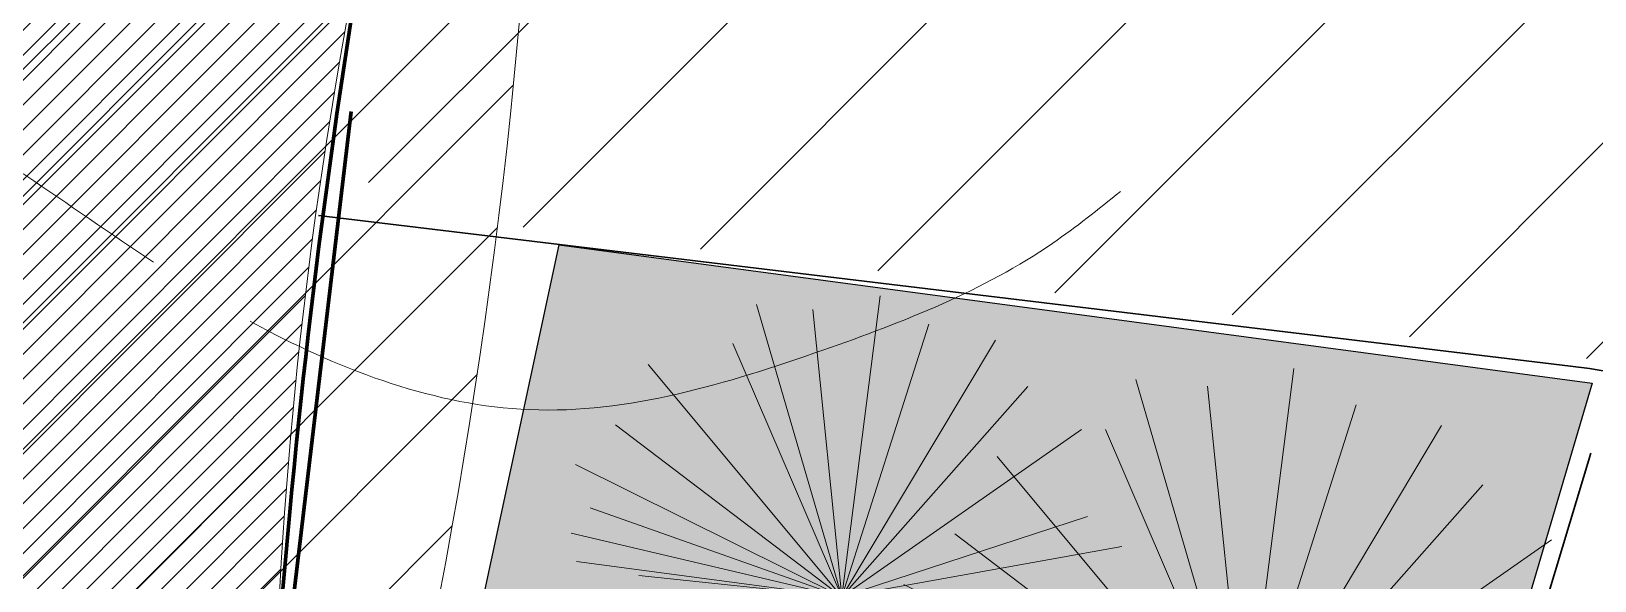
# Model space of a CAD drawing. Header units: millimetres. Extents: x 5637 to 6048, y 3385 to 3927.
# Drawn here: x 5818.8 to 5829.9, y 3691.28 to 3695.18 of the extents above; entities that cross this region are included whole.
import ezdxf

# ---------------------------------------------------------------- set-up
doc = ezdxf.new("R2010")
doc.units = ezdxf.units.MM
doc.layers.add('Contour Lines', color=253, linetype='Continuous')
doc.layers.add('dr', color=7, linetype='Continuous', lineweight=30, true_color=0x424d8a)
for name, color, linetype, lineweight in [('hatch', 253, 'Continuous', 13), ('road', 19, 'Continuous', 30), ('trees new', 7, 'Continuous', 20), ('wall', 7, 'Continuous', 80)]:
    doc.layers.add(name, color=color, linetype=linetype, lineweight=lineweight)
doc.layers.add('plants1', color=7, linetype='Continuous', true_color=0x89ee5d)
doc.styles.get("Standard").update_dxf_attribs({"font": 'arial.ttf'})
pattern_1 = [(45, (2816.368087035456, -1263.747613335156), (-0.4419417382415922, 0.4419417382415922), []), (135, (2816.368087035456, -1263.747613335156), (-0.4419417382415922, -0.4419417382415922), [])]

# ---------------------------------------------------------------- blocks, each defined once
blk = doc.blocks.new('LCCNDP03')
at = {"color": 0}
for p in [(-0.0941751509123514, 0.5128784620990025), (0.119837374692379, 0.4960964139100846), (0.0007915872735804, 0.4899971324113929), (-0.1994896073190609, 0.4570397120349153), (-0.2952287694253319, 0.4376425614932206), (0.1962364012408484, 0.4352242088211266), (0.3067061931372375, 0.390441111392233), (-0.3152544819004565, 0.3610872141856145), (-0.4456491639610089, 0.2844867481368467), (0.3595001270691278, 0.2487258862096324), (0.4314149981544166, 0.2157107127538929), (-0.4705690274628124, 0.1679187373448369), (0.4764629422540765, 0.1310953005600707), (0.4338925313630872, 0.118057763801267), (-0.517249895241699, 0.0821100361930354), (0.4193711094563325, 0.064961420040513), (0.3339119321707407, 0.0486862818925041), (-0.4714773766998394, 0.0175606217274055), (0.4705953019077249, 0.0046469734358623), (-0.4905711914897666, -0.0340680491030966), (-0.4712799069863431, -0.1761685817721464), (-0.4676683679159482, -0.0781118685833377), (-0.4628155689620077, -0.2111269056181172), (-0.4459991334934668, -0.1348815446400125), (-0.3882968937084545, -0.237748652367266), (-0.3872912133652001, -0.3189107721435661), (-0.3743246420984063, -0.2909921458655265), (-0.3570256608371792, -0.0707041204656087), (-0.3233525609246296, -0.3743233138086575), (-0.2864437703688139, -0.403474850880221), (-0.2445648689270679, -0.3669578571890359), (-0.2439169604046606, -0.2444040890545532), (-0.2094000358191786, -0.4093079212675262), (-0.1672386251801634, -0.2943989342098644), (-0.1671458265548045, -0.4590562396109714), (-0.1279863683850053, -0.4632898753342589), (-0.1108995019980873, -0.3119721348417368), (-0.08023342278687699, -0.3228444328238856), (-0.0596932460784674, -0.4233173872062018), (-0.0375273396449257, -0.4818671585463906), (-0.0099251735374835, -0.4468382794196143), (0.4879770195426369, -1.04437674871e-05), (0.3186093146922833, -0.0048017979568259), (0.0382107464274312, -0.3169939738405895), (0.1754728465708589, -0.2585285916331728), (0.1867214621912103, -0.3965506157046871), (0.1316759119197159, -0.3962663442410841), (0.0866744268223732, -0.4613556421367818), (0.275166018595328, -0.1475314903010605), (0.3436913544204892, -0.2678680551191328), (0.2936830052559006, -0.2908736724503311), (0.2804057348185573, -0.3688830593935564), (0.4315707900071544, -0.08490370540508001), (0.3959704277492356, -0.1268883171343961), (0.4169053256706923, -0.2032000489358586), (0.0111693860150655, -0.3278020711744575), (0.1007408508560859, -0.3089339944008526), (0.1823768244311179, -0.2675260307542213), (0.0935784046826321, -0.470353081257793), (0.2505139500508365, -0.206400064527222), (0.2172367666144005, -0.4252986730845691), (0.3005087952061478, -0.129721729302762), (0.3250206331398495, -0.3497743174877615), (0.3289542938201689, -0.0427165269094385), (0.4095847118765044, -0.2489268744914125), (0.4651661006072546, -0.1296289306774031)]:
    blk.add_line(p, (-0.0090029059731876, -0.0058595536021218), dxfattribs=at)
at = {"color": 0, "flags": 1}
for tag, p in [('SIZE', (0, 0)), ('ITEM', (0, -0.0700688742732072))]:
    blk.add_attdef(tag, p, '', height=0.0408735099927135, dxfattribs=at)

msp = doc.modelspace()

# ---------------------------------------------------------------- hatches: boundary and pattern name
at = {"layer": 'hatch'}
h = msp.add_hatch(dxfattribs=at)
h.set_pattern_fill('ANSI31', color=256, scale=8, style=0)
h.set_pattern_definition([(45, (2816.368087035456, -1263.747613335156), (-0.7071067811865475, 0.7071067811865476), [])])
edge = h.paths.add_edge_path()
edge.add_line((5681.717861684403, 3662.745191514314), (5708.379865006555, 3664.933696125369))
edge.add_arc((5713.219451810619, 3667.17930233383), 5.335198935143152, 204.8916696377363, 275.5225228936467)
edge.add_line((5713.732895531978, 3661.868867019984), (5818.562221441009, 3671.059198216096))
edge.add_arc((5814.821388273876, 3690.234135739634), 19.536429095818, 281.0391611141656, 345.4536598214534)
edge.add_arc((5828.917889487164, 3687.612558022211), 5.328594534298682, 334.6044276593299, 439.8121842158608)
edge.add_line((5829.860387003382, 3692.857137904612), (5821.196507745697, 3693.927754127494))
edge.add_line((5821.196507745697, 3693.927754127494), (5821.163350462273, 3698.626387211156))
edge.add_line((5821.163350462273, 3698.626387211156), (5822.751366257406, 3698.670462603363))
edge.add_arc((5822.674333306773, 3701.4459238352), 2.776530051145117, 271.5898367040771, 361.9955133681444)
edge.add_arc((5787.811571715565, 3700.231222676223), 37.66044675599677, 1.995513368169515, 27.74712978629988)
edge.add_line((5821.141479896906, 3717.764803898685), (5815.110825150305, 3730.65299214686))
edge.add_arc((5808.837259289391, 3727.717458539754), 6.926397777319866, 25.07588376820942, 80.91015836691298)
edge.add_line((5809.931512384694, 3734.556873451359), (5816.865769117916, 3735.208438654118))
edge.add_line((5816.865769117917, 3735.208438654118), (5822.085935056275, 3738.738563963288))
edge.add_arc((5826.046805171409, 3735.447178750425), 5.149923173059109, 140.2742559053538, 208.703020703038)
edge.add_line((5821.529700208637, 3732.973826482002), (5832.00401448334, 3711.476217043873))
edge.add_line((5832.004014483341, 3711.476217043873), (5839.078029451141, 3695.80300683227))
edge.add_line((5839.078029451141, 3695.80300683227), (5843.714293465897, 3685.869731374647))
edge.add_line((5843.714293465898, 3685.869731374647), (5839.001609059736, 3683.44475911684))
edge.add_arc((5812.027927061039, 3691.912843182266), 28.27168138448803, 321.43496505600103, 342.5709057577431, ccw=False)
edge.add_arc((5815.073760319658, 3690.732322132294), 25.173118441348, 273.78629758692523, 319.2135797684263, ccw=False)
edge.add_line((5816.736074044711, 3665.614149325706), (5796.146508893662, 3663.794321092394))
edge.add_line((5796.146508893662, 3663.794321092394), (5694.835238285186, 3654.876884714992))
edge.add_line((5694.835238285186, 3654.876884714992), (5688.623693831469, 3654.401556767669))
edge.add_line((5688.623693831469, 3654.401556767669), (5675.284786681259, 3653.371729471557))
edge.add_line((5675.284786681259, 3653.371729471557), (5681.717861684403, 3662.745191514314))
h = msp.add_hatch(dxfattribs=at)
h.set_pattern_fill('ANSI37', color=256, scale=5, style=0)
h.set_pattern_definition(pattern_1)
edge = h.paths.add_edge_path()
edge.add_line((5825.959053580189, 3727.530499906444), (5824.661271036153, 3726.848311138947))
edge.add_line((5824.661271036153, 3726.848311138947), (5824.63314062809, 3726.829889568555))
edge.add_line((5824.63314062809, 3726.829889568555), (5832.542494016093, 3710.893670026032))
edge.add_arc((5842.826078555523, 3718.231403186785), 12.63306925960654, 215.5093179324882, 246.4014267719176)
edge.add_line((5837.768729776602, 3706.654803416284), (5873.945561932365, 3691.475945348676))
edge.add_arc((5876.095062093929, 3696.598999152675), 5.555720585416865, 247.2383456158487, 292.4085294823359)
edge.add_line((5878.212947265913, 3691.462794949031), (5912.267618998287, 3707.342749178459))
edge.add_line((5912.267618998287, 3707.342749178459), (5953.931447624908, 3618.863354650925))
edge.add_arc((5958.321393630279, 3620.930524742047), 4.852300291172281, 205.2151533982972, 299.502572774548)
edge.add_line((5960.710970249145, 3616.70740484104), (5960.013778847204, 3617.926752416717))
edge.add_arc((5958.430201939497, 3620.892182022974), 3.361768667276439, 202.8338354592099, 298.1027807447187, ccw=False)
edge.add_line((5955.331881140284, 3619.587614356106), (5955.380236449417, 3619.719477158678))
edge.add_line((5955.380236449416, 3619.719477158678), (5912.987011529969, 3709.333274303836))
edge.add_line((5912.987011529969, 3709.333274303836), (5876.81136297545, 3692.556088894444))
edge.add_arc((5875.942399847932, 3694.429782481349), 2.065387269883093, 262.0916801720351, 294.88046205971915, ccw=False)
edge.add_line((5875.658226569986, 3692.384038088055), (5854.573722779771, 3701.23054761878))
edge.add_line((5854.573722779771, 3701.23054761878), (5838.223660579928, 3708.091569109777))
edge.add_arc((5842.148880506335, 3717.445510068714), 10.14413933923999, 205.350452989049, 247.23548349775132, ccw=False)
edge.add_arc((5704.389940204797, 3652.178683858669), 142.2936651468345, 25.35045298904884, 26.55666146223675)
edge.add_arc((6385.682252630444, 3992.700148735928), 619.3585409239156, 205.3493200225309, 206.5566614622368, ccw=False)
h = msp.add_hatch(dxfattribs=at)
h.set_pattern_fill('ANSI31', color=250, scale=0.2, style=0)
h.set_pattern_definition([(45, (0, 0), (-0.4490128060534576, 0.4490128060534577), [])])
edge = h.paths.add_edge_path()
edge.add_line((5809.86958898151, 3676.790793715278), (5729.949287660702, 3669.794866977423))
edge.add_arc((5832.255168005206, 2377.560260061456), 1296.278045970203, 94.5266503813237, 95.14126179021575)
edge.add_arc((5637.285901873643, 3661.317235369016), 79.14566732477142, 5.296466237982133, 8.150628241961618)
edge.add_arc((5708.24598048112, 3784.852510337381), 112.5569240151589, 273.76252115204, 276.1893137872855)
edge.add_arc((5743.511569500762, 3692.177262435272), 30.07720154442078, 191.0619416276936, 219.7327973905563, ccw=False)
edge.add_arc((5755.859459071468, 3696.039530807786), 42.9602434595508, 165.9095319903037, 192.9578893459172, ccw=False)
edge.add_line((5714.191780614667, 3706.498359141995), (5715.14988231469, 3709.705228647425))
edge.add_arc((5726.769649766375, 3705.136099872218), 12.48582930348027, 94.9839746840513, 158.5342390920142, ccw=False)
edge.add_arc((6488.611059990635, -4524.325334588388), 8277.135544444247, 94.73611445621663, 95.28861477825421, ccw=False)
edge.add_arc((5805.8650668285, 3710.143884460103), 14.41994992083501, 10.691130478250727, 92.66185460599019, ccw=False)
edge.add_arc((5780.982089145302, 3698.932387668428), 41.44809907001221, -24.657274835356418, 19.574729015543085, ccw=False)
edge.add_arc((5818.134843516977, 3700.993515978262), 19.35971963152485, 271.5275599571783, 276.2780083760739)
edge.add_arc((5955.063237686774, 3694.611789732225), 135.423519590176, 185.4498997804935, 187.1343202528072)
edge.add_arc((5848.619109141877, 3317.300671173483), 361.5725010530714, 94.4304222254266, 96.15217136778497)
edge = h.paths.add_edge_path(flags=16)
edge.add_line((5809.341425536815, 3680.759856205012), (5729.600476348322, 3673.779629287568))
edge.add_arc((5728.590864020601, 3682.537897439298), 8.816267808425978, 208.4781326988785, 276.5757657486987, ccw=False)
edge.add_arc((5757.802421827896, 3696.319795366554), 41.10480029209256, 192.5782635685928, 205.9481224212512, ccw=False)
edge.add_arc((5751.066650230985, 3695.063485372747), 34.25794622140891, 183.9782864764402, 192.9808519949306, ccw=False)
edge.add_arc((5750.24284839802, 3696.971341912017), 33.62568921990059, 161.4291943262536, 187.3205866416411, ccw=False)
edge.add_arc((5726.343150739028, 3705.292078093704), 8.325048010478092, 91.82586632487858, 163.3290247496601, ccw=False)
edge.add_line((5726.077898178934, 3713.612899294531), (5805.496183296673, 3720.578315333281))
edge.add_arc((5806.338195925054, 3710.977855199748), 9.63731394331007, 44.98064979155231, 95.01232608343167, ccw=False)
edge.add_arc((5806.285205599707, 3710.885457001289), 9.740149697391589, 15.791033647350787, 45.14477162218071, ccw=False)
edge.add_arc((5790.45551328899, 3702.493643767429), 27.51523509151088, 12.80049744671112, 23.66068480577252, ccw=False)
edge.add_arc((5783.345258157065, 3698.717453238429), 35.34827608895318, 2.520234288105428, 16.217770881763784, ccw=False)
edge.add_arc((5784.918636047467, 3697.866347227031), 33.82634384163609, -15.83504113405479, 4.077840012117008, ccw=False)
edge.add_arc((5809.925699902281, 3689.005329675129), 7.544649473808596, 305.85382183850146, 357.19560836469606, ccw=False)
edge.add_arc((5807.047950361336, 3693.08646346517), 12.53815277170947, 280.53987062617347, 305.58903957783593, ccw=False)
at = {"layer": 'hatch', "true_color": 0xcd8532}
h = msp.add_hatch(dxfattribs=at)
h.set_pattern_fill('ANSI31', color=23, style=0)
h.set_pattern_definition([(45, (2816.368087035456, -1263.747613335156), (-0.08838834764831843, 0.08838834764831845), [])])
edge = h.paths.add_edge_path()
edge.add_line((5808.738883221462, 3685.288288434098), (5809.549688730774, 3676.163864445314))
edge.add_line((5809.549688730774, 3676.163864445314), (5822.969555269156, 3677.176688747782))
edge.add_line((5822.969555269156, 3677.176688747782), (5822.479187359857, 3682.281421749616))
edge.add_line((5822.479187359857, 3682.281421749616), (5818.720100429555, 3684.33249840266))
edge.add_arc((6031.601465630849, 3625.378884724673), 220.8936491066687, 162.8462522249538, 164.5208991310449, ccw=False)
edge.add_arc((5852.702519360442, 3689.469713757563), 32.18605932991449, 168.0398240880006, 178.1147781744885, ccw=False)
edge.add_arc((5888.970554939094, 3700.520085600895), 67.89684502236668, 178.5947105547353, 183.6990340674882, ccw=False)
edge.add_arc((5845.990196246181, 3708.329034530193), 25.64294276106945, 181.844471514453, 193.8623942415791, ccw=False)
edge.add_arc((5855.157916340178, 3721.457558606036), 37.49090877023749, 192.2100056758312, 201.8509749261714, ccw=False)
edge.add_arc((5850.764445415632, 3731.992471211324), 37.16103871489744, 201.4280984854239, 209.7928963405494, ccw=False)
edge.add_line((5816.172097939091, 3718.416304799837), (5812.2118599478, 3722.023770564871))
edge.add_line((5812.2118599478, 3722.023770564871), (5807.422285460347, 3723.676783298064))
edge.add_line((5807.422285460347, 3723.676783298064), (5805.375633035064, 3723.455739937343))
edge.add_line((5805.375633035064, 3723.455739937343), (5805.975436317838, 3716.578892093921))
edge.add_line((5805.975436317838, 3716.578892093921), (5808.889025036679, 3715.96483143528))
edge.add_line((5808.889025036678, 3715.96483143528), (5810.385548695118, 3714.499629657054))
edge.add_line((5810.385548695118, 3714.499629657054), (5811.920503762836, 3711.423662846189))
edge.add_line((5811.920503762836, 3711.423662846189), (5813.300380881588, 3706.584052348308))
edge.add_line((5813.300380881588, 3706.584052348308), (5814.180937880819, 3701.519918843476))
edge.add_line((5814.180937880819, 3701.519918843476), (5814.210283966542, 3696.388307631276))
edge.add_line((5814.210283966542, 3696.388307631276), (5813.711148548389, 3691.325614790672))
edge.add_line((5813.711148548389, 3691.325614790672), (5812.737465419104, 3688.11253318294))
edge.add_line((5812.737465419104, 3688.11253318294), (5811.418509432351, 3686.274891702))
edge.add_line((5811.418509432352, 3686.274891702), (5808.738883221462, 3685.288288434098))
at = {"layer": 'hatch', "true_color": 0xfacfb6}
h = msp.add_hatch(dxfattribs=at)
h.set_pattern_fill('ANSI37', color=254, scale=5, style=0)
h.set_pattern_definition(pattern_1)
edge = h.paths.add_edge_path()
edge.add_line((5707.265319013125, 3718.167195130579), (5708.519311733948, 3718.283983956876))
edge.add_line((5708.519311733948, 3718.283983956876), (5708.455333702048, 3719.370558638802))
edge.add_arc((5705.945801297605, 3719.222796182255), 2.513878802271721, 3.369712065026035, 34.60746437612499)
edge.add_line((5708.01488037778, 3720.650556103422), (5707.335463829118, 3721.28252291012))
edge.add_line((5707.335463829118, 3721.28252291012), (5706.325858258015, 3721.674831535584))
edge.add_line((5706.325858258014, 3721.674831535584), (5705.149477854315, 3721.506919745058))
edge.add_line((5705.149477854315, 3721.506919745058), (5704.084424083811, 3720.722781563005))
edge.add_line((5704.084424083811, 3720.722781563005), (5703.604869415689, 3719.341740018668))
edge.add_line((5703.60486941569, 3719.341740018668), (5708.162903605955, 3666.874276335498))
edge.add_arc((5713.764075054728, 3667.504352419131), 5.636498688877026, 186.418224037462, 268.0546006430757)
edge.add_line((5713.572732267141, 3661.871102432902), (5818.709184968129, 3671.300610367049))
edge.add_arc((5814.555818942117, 3690.51017816391), 19.65344611736718, 282.2003147477676, 352.0501803035805)
edge.add_line((5834.020387155229, 3687.791993371557), (5833.913268872438, 3688.799042887805))
edge.add_arc((5829.37050766417, 3687.880832080024), 4.634629487117943, 11.42701818627053, 38.44065804385654)
edge.add_arc((5813.86093013706, 3690.869473120681), 19.13996320685962, 325.1363565387036, 359.6788703397258, ccw=False)
edge.add_arc((5814.521188627475, 3690.237238295822), 18.23735760734387, 290.0707326804103, 325.5803969976129, ccw=False)
edge.add_arc((5812.96789068523, 3716.178230592645), 43.77350942400522, 273.59758219868274, 280.28030203193237, ccw=False)
edge.add_line((5815.71460854559, 3672.490982243853), (5815.372490490765, 3676.016219349145))
edge.add_line((5815.372490490765, 3676.016219349145), (5812.186454741735, 3675.695747955629))
edge.add_line((5812.186454741735, 3675.695747955629), (5812.271961941449, 3674.627492718369))
edge.add_line((5812.271961941449, 3674.627492718369), (5810.775184294595, 3674.477935949621))
edge.add_line((5810.775184294595, 3674.477935949621), (5810.963068068508, 3672.74802727707))
edge.add_line((5810.963068068508, 3672.74802727707), (5777.65464774841, 3669.791858047372))
edge.add_line((5777.65464774841, 3669.791858047372), (5777.763968027588, 3668.495853445298))
edge.add_line((5777.763968027588, 3668.495853445298), (5776.368985006604, 3668.48284725363))
edge.add_line((5776.368985006604, 3668.48284725363), (5776.381924652516, 3668.190028228944))
edge.add_line((5776.381924652516, 3668.190028228944), (5772.824466525934, 3667.830801738337))
edge.add_line((5772.824466525934, 3667.830801738337), (5772.162470168715, 3668.251325648266))
edge.add_line((5772.162470168715, 3668.251325648266), (5768.25553500941, 3667.908900846023))
edge.add_line((5768.25553500941, 3667.908900846023), (5767.696383339531, 3667.24545608127))
edge.add_line((5767.696383339531, 3667.24545608127), (5763.007449966066, 3666.978764838899))
edge.add_line((5763.007449966066, 3666.978764838899), (5762.859616872749, 3668.461084939321))
edge.add_line((5762.859616872749, 3668.461084939321), (5728.340136223716, 3665.543341921608))
edge.add_line((5728.340136223716, 3665.543341921608), (5728.383073180157, 3664.749945725745))
edge.add_line((5728.383073180157, 3664.749945725745), (5713.428847437637, 3663.358342959639))
edge.add_arc((5713.087883437771, 3666.920967817254), 3.578903788214654, 177.2773139005613, 275.4668896848294, ccw=False)
edge.add_line((5709.513019712997, 3667.090972742468), (5704.829170886404, 3719.165783432512))
edge.add_arc((5705.983736891951, 3719.269630427974), 1.159226837004114, 5.528864848145815, 185.1396167425748, ccw=False)
edge.add_line((5707.137570757917, 3719.381318696742), (5707.265319013126, 3718.167195130579))
at = {"layer": 'trees new'}
h = msp.add_hatch(color=256, dxfattribs=at)
h.set_gradient(color1=(143, 206, 95), color2=(187, 225, 157), one_color=1, tint=0.75, name='SPHERICAL')
h.paths.add_polyline_path([(5822.547714857499, 3693.6666678621), (5829.884935217209, 3692.68545172684), (5825.474746634623, 3677.759098065166), (5817.55872572033, 3672.73352982329), (5815.462237348089, 3676.028257413447), (5824.376675314634, 3676.804207738824), (5824.232437700077, 3679.122143492099), (5823.842032176515, 3683.295572111314), (5820.633905579954, 3684.757743878479)])

# ---------------------------------------------------------------- linework, layer by layer
at = {"layer": 'Contour Lines', "lineweight": 5, "ltscale": 0.5}
for points, knots in [([(5818.705652084145, 3694.194539360278), (5818.724023875389, 3694.182370369879), (5819.046588021092, 3693.967981876187), (5819.362497820674, 3693.744781781945), (5819.668236771566, 3693.543583089334)], [4.494507735657084, 4.494507735657084, 4.494507735657084, 4.494507735657084, 4.627087003715187, 6.824932144358466, 6.824932144358466, 6.824932144358466, 6.824932144358466]), ([(5820.354764790979, 3693.124967027848), (5820.377239688803, 3693.112599308633), (5820.993767312541, 3692.777474814409), (5822.376406691668, 3692.266439350862), (5824.334957648947, 3692.86172413129), (5825.751029246853, 3693.414611577136), (5826.377351825447, 3693.918935554811), (5826.534337603031, 3694.045342768112)], [8.42743995796818, 8.42743995796818, 8.42743995796818, 8.42743995796818, 8.579705385329326, 12.5885374343109, 16.84168860397276, 20.44521842012258, 21.65054246250945, 21.65054246250945, 21.65054246250945, 21.65054246250945])]:
    msp.add_open_spline(points, degree=3, knots=knots, dxfattribs=at)
at = {"layer": 'dr', "ltscale": 0.5}
msp.add_lwpolyline([(5817.555713525517, 3672.724126916321), (5825.510115225588, 3677.716659591149), (5829.874678929736, 3692.188589744384)], dxfattribs=at)
at = {"layer": 'hatch', "color": 250}
msp.add_lwpolyline([(5809.86958898151, 3676.790793715278), (5729.949287660702, 3669.794866977423, 0.002681754605232), (5716.093648328431, 3668.623106638148, 0.01245427495200085), (5715.632100351209, 3672.538190782754, 0.01058927621204581), (5720.381185385726, 3672.951670547514, -0.1257569281709586), (5713.993192464353, 3686.406346573804, -0.1185717595462411), (5714.191780614667, 3706.498359141995), (5715.14988231469, 3709.705228647425, -0.2846228861795299), (5725.684917011306, 3717.574720705965, -0.002410742104606769), (5805.195383925737, 3724.548275475663, -0.3737390895910286), (5820.034708429317, 3712.81899429407, -0.1954310727648018), (5818.650930904314, 3681.640676444491, 0.02073071045808884), (5820.251882963596, 3681.749896563175, 0.007349803147669537), (5820.688204578131, 3677.792748878423, 0.007512689192074787)], format="xyb", close=True, dxfattribs=at)
at = {"layer": 'hatch', "color": 23, "true_color": 0xcd8532}
msp.add_lwpolyline([(5808.738883221462, 3685.288288434098), (5809.549688730774, 3676.163864445314), (5822.969555269156, 3677.176688747782), (5822.479187359857, 3682.281421749616), (5818.720100429555, 3684.33249840266, -0.007307155629770839), (5820.533881239209, 3690.52855114545, -0.04398861994454156), (5821.215159002415, 3696.139687735961, -0.02227549609978736), (5821.094131251785, 3702.185219653236, -0.05248619704388081), (5820.360539630514, 3707.503676904373, -0.04209149548457952), (5818.515090342757, 3713.528400810847, -0.03651453139759558), (5816.172097939091, 3718.416304799837), (5812.2118599478, 3722.023770564871), (5807.422285460347, 3723.676783298064), (5805.375633035064, 3723.455739937343), (5805.975436317838, 3716.578892093921), (5808.889025036678, 3715.96483143528), (5810.385548695118, 3714.499629657054), (5811.920503762836, 3711.423662846189), (5813.300380881588, 3706.584052348308), (5814.180937880819, 3701.519918843476), (5814.210283966542, 3696.388307631276), (5813.711148548389, 3691.325614790672), (5812.737465419104, 3688.11253318294), (5811.418509432352, 3686.274891702)], format="xyb", close=True, dxfattribs=at)
at = {"layer": 'hatch', "color": 255, "lineweight": 80}
msp.add_lwpolyline([(5809.058031431152, 3685.086106426922), (5809.822090889291, 3676.48774051964), (5822.634127653726, 3677.561270763131), (5822.195884241668, 3682.094249153319), (5818.576408854131, 3684.069149335542, -0.003271432969773805), (5820.554884287199, 3690.827815028964, -0.02204137499059849), (5821.163937105759, 3695.844092882651, -0.02475168900139482), (5821.031119890504, 3702.478527628493, 0.007817575733519481), (5820.379284260898, 3707.204263078987, -0.01166313846947249), (5818.362925000129, 3713.786946181144, 0.02700509413495973), (5816.111776135556, 3718.065445374919), (5812.05554257417, 3721.760355564626), (5807.387814569918, 3723.371315754581), (5805.700034481728, 3723.189031465249), (5806.254972804929, 3716.826568103117), (5809.036435390583, 3716.240354017275), (5810.631463134972, 3714.678709819927), (5812.201370930175, 3711.532699636486), (5813.593230130555, 3706.651064666111), (5814.480789873481, 3701.546657983047), (5814.510368344789, 3696.374410602599), (5814.006807692808, 3691.266832949573), (5813.010161044414, 3687.977973443796), (5811.608551490481, 3686.025174501102)], format="xyb", close=True, dxfattribs=at)
at = {"layer": 'plants1'}
msp.add_lwpolyline([(5822.547714857499, 3693.6666678621), (5829.884935217209, 3692.68545172684), (5825.474746634623, 3677.759098065166), (5817.55872572033, 3672.73352982329), (5815.462237348089, 3676.028257413447), (5815.462237348089, 3676.028257413447), (5815.462237348089, 3676.028257413447), (5824.376675314634, 3676.804207738824), (5824.232437700077, 3679.122143492099), (5823.842032176515, 3683.295572111314), (5820.633905579954, 3684.757743878479), (5822.547714857499, 3693.6666678621)], dxfattribs=at)
at = {"layer": 'road', "lineweight": 30, "ltscale": 0.5}
msp.add_lwpolyline([(5820.840012029481, 3693.873656641817), (5829.729608306892, 3692.80626883658, -0.4651969328156274), (5833.924205536836, 3686.410337896504), (5833.017324273969, 3683.375547356554)], format="xyb", dxfattribs=at)
at = {"layer": 'wall', "lineweight": 90}
msp.add_line((5820.578990863658, 3690.470439294486), (5821.072630828996, 3694.613301724505), dxfattribs=at)

# ---------------------------------------------------------------- block references
at = {"layer": 'trees new', "color": 84, "xscale": 4.094999999995891, "yscale": 4.094999999995891, "zscale": 4.094999999995891, "rotation": 343.4518148225352}
msp.add_blockref('LCCNDP03', (5824.599193210151, 3691.181716979567), dxfattribs=at)
at = {"layer": 'trees new', "color": 153, "lineweight": 70, "true_color": 0x699eb5, "xscale": 5.241599999994801, "yscale": 5.241599999994801, "zscale": 5.241599999994801, "rotation": 343.4518148225343}
msp.add_blockref('LCCNDP03', (5827.472790462144, 3690.070440538817), dxfattribs=at)

doc.saveas('drawing.dxf')
